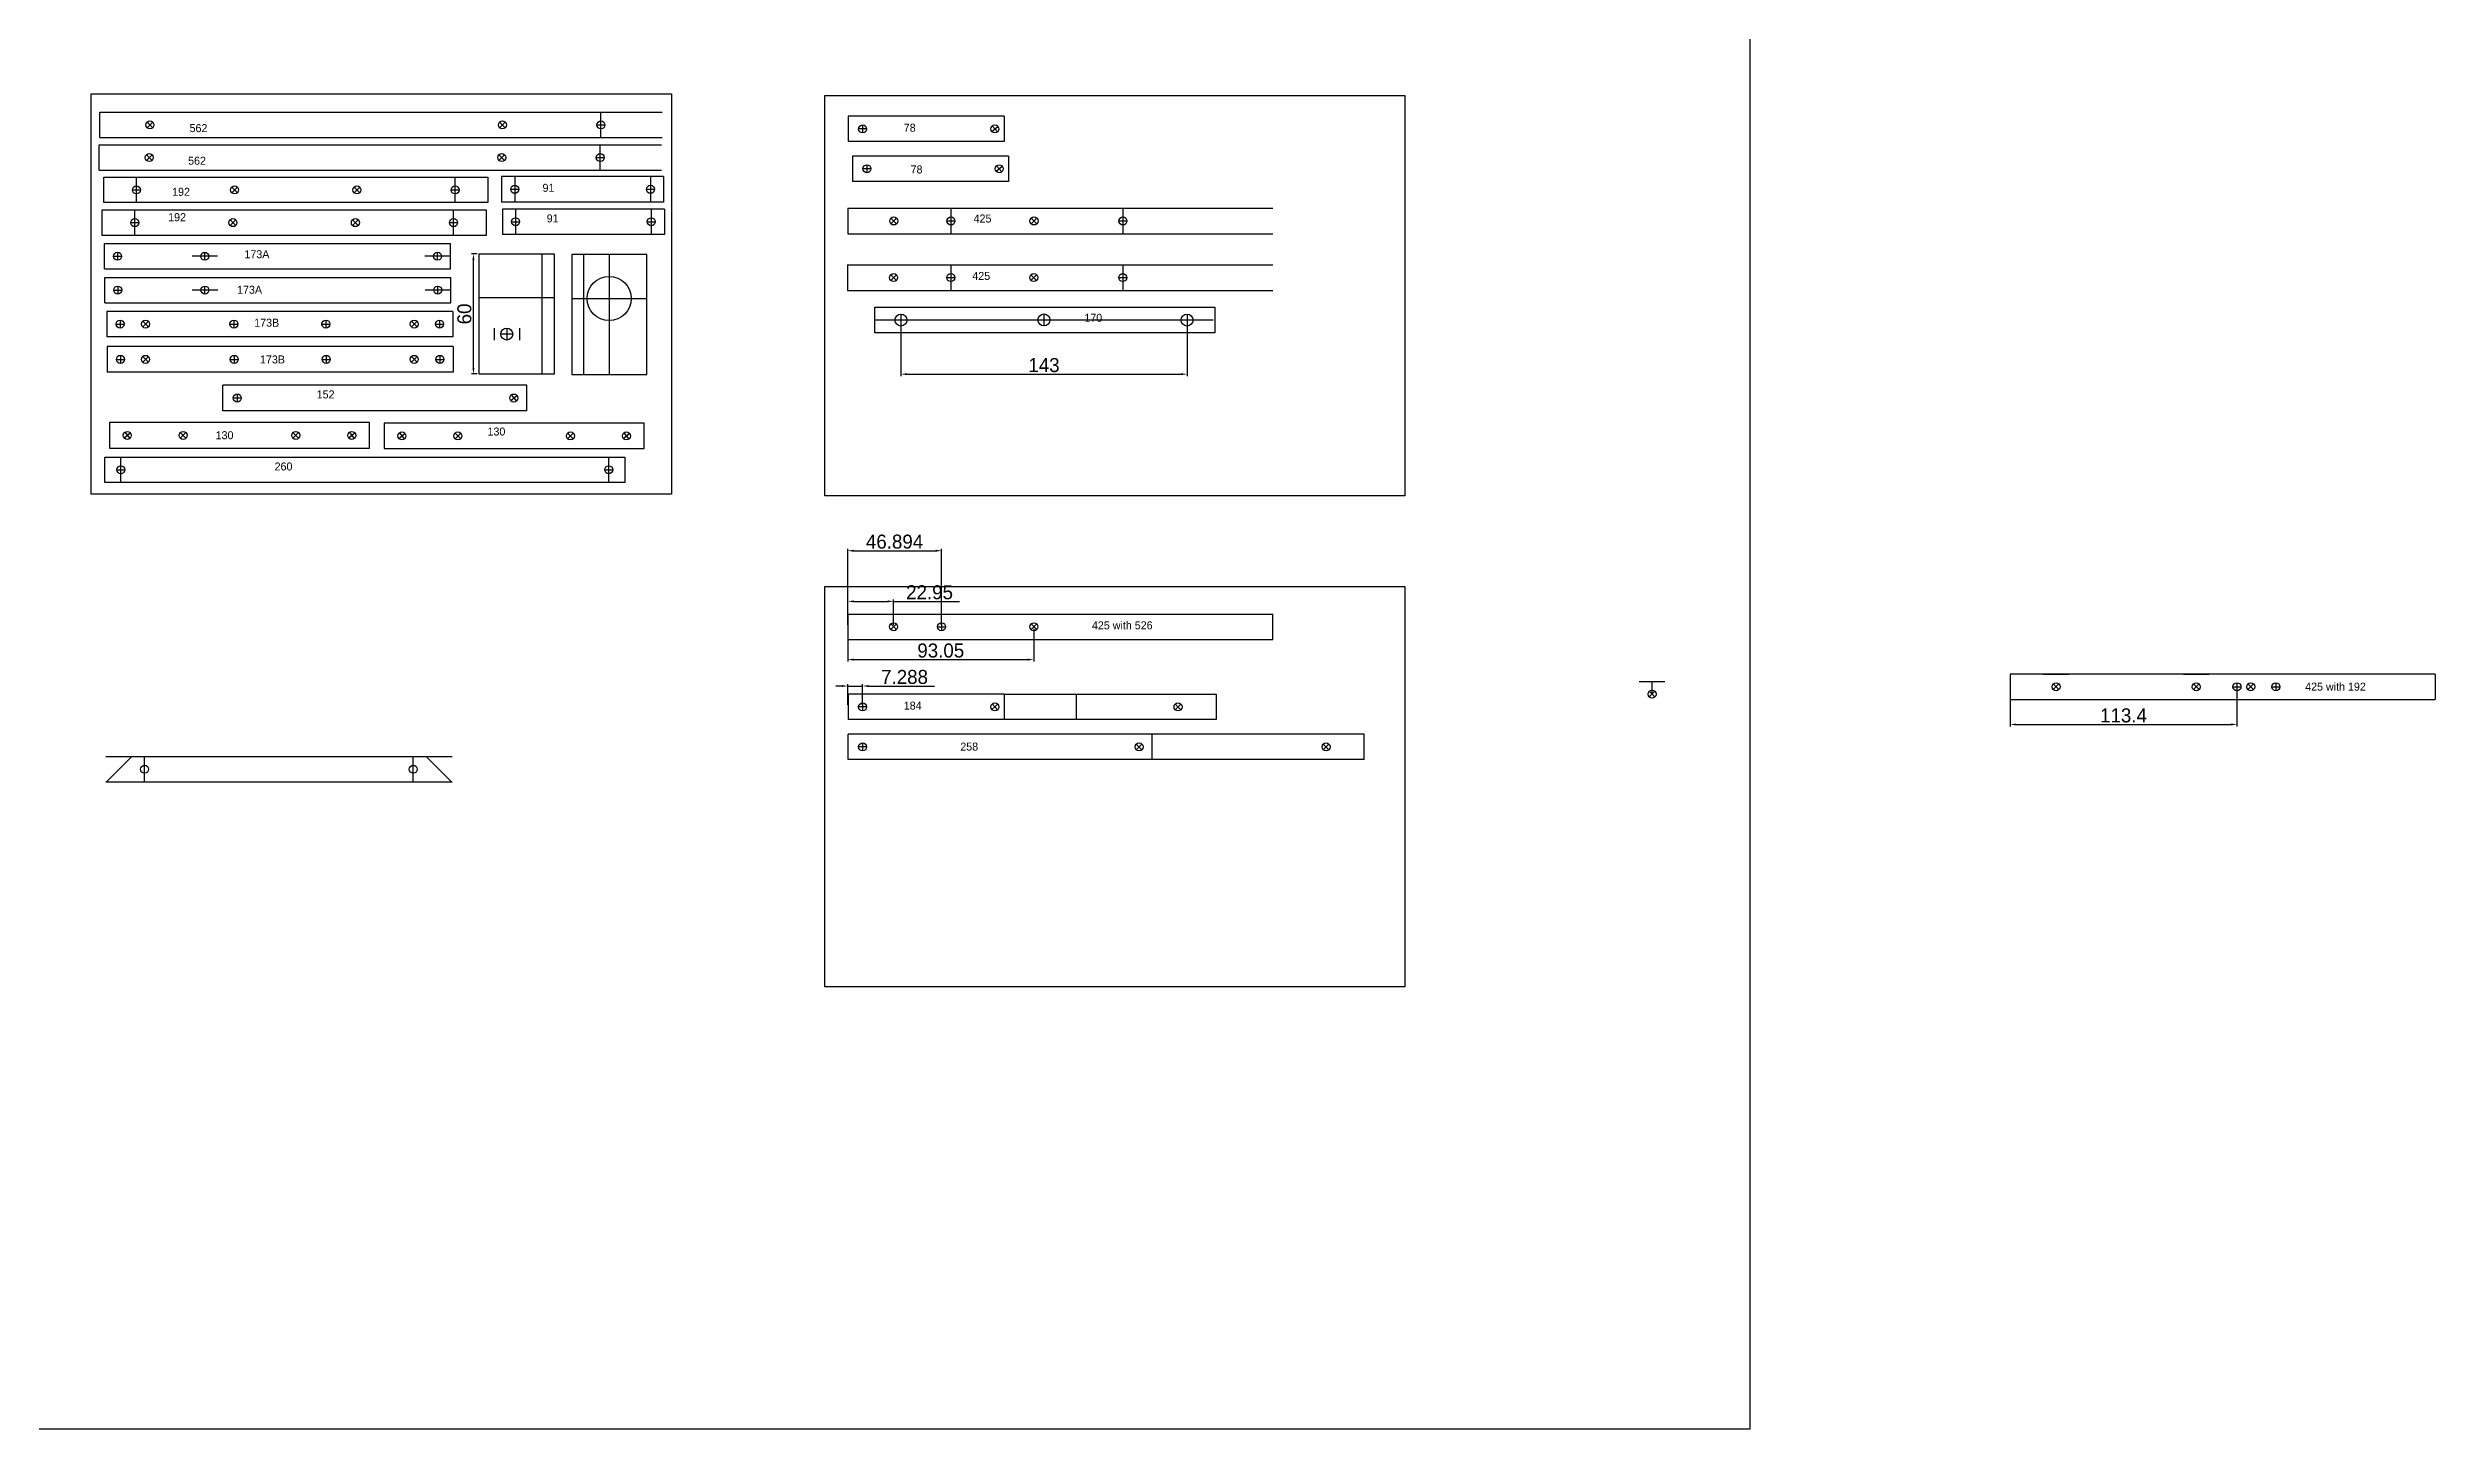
# Model space of a CAD drawing. Header units: millimetres. Extents: x -15418 to 43885, y -27590 to 23052.
# Drawn here: x 22939 to 24132, y -5202 to -4512 of the extents above; entities that cross this region are included whole.
import ezdxf

# ---------------------------------------------------------------- set-up
doc = ezdxf.new("R2010")
doc.units = ezdxf.units.MM
doc.header["$LTSCALE"] = 0.5
doc.layers.get('Defpoints').update_dxf_attribs({"color": 4})
doc.layers.add('Layer1', color=1, linetype='Continuous')
doc.layers.add('Layer4', color=6, linetype='Continuous')
doc.layers.add('Layer9', color=3, linetype='Continuous', lineweight=5)
doc.dimstyles.new('ISO-25', dxfattribs={"dimtxt": 7, "dimasz": 3, "dimexe": 1, "dimexo": 1, "dimgap": 1, "dimtad": 1, "dimtoh": 1, "dimdec": 3, "dimdsep": 46, "dimtxsty": 'Standard', "dimcen": 2.5, "dimadec": 0, "dimazin": 0, "dimtfac": 1, "dimtdec": 3, "dimtmove": 0, "dimatfit": 3, "dimfxl": 1, "dimarcsym": 1})

# ---------------------------------------------------------------- blocks, each defined once
blk = doc.blocks.new('*D123')
at = {"layer": 'Defpoints', "color": 0, "transparency": 16777216}
for p in [(23151.5, -4614.9), (23154.4, -4614.9), (23154.4, -4674.9)]:
    blk.add_point(p, dxfattribs=at)
at = {"layer": 'Layer1', "color": 0, "lineweight": -2, "transparency": 16777216}
for p, q in [((23153.4, -4614.9), (23150.5, -4614.9)), ((23151.5, -4671.9), (23151.5, -4617.9)), ((23153.4, -4674.9), (23150.5, -4674.9))]:
    blk.add_line(p, q, dxfattribs=at)
at = {"layer": 'Layer1', "color": 0, "transparency": 16777216}
for points in [[(23151, -4617.9), (23152, -4617.9), (23151.5, -4614.9)], [(23151, -4671.9), (23152, -4671.9), (23151.5, -4674.9)]]:
    blk.add_solid(points, dxfattribs=at)
at = {"layer": 'Layer1', "color": 0, "transparency": 16777216, "insert": (23147, -4644.9), "char_height": 7, "attachment_point": 5, "rotation": 90}
blk.add_mtext('60', dxfattribs=at)
blk = doc.blocks.new('*D181')
at = {"layer": 'Defpoints', "color": 0, "lineweight": -2, "transparency": 16777216}
for p, q in [((23365.2, -4648.9), (23365.2, -4676)), ((23508.2, -4648.9), (23508.2, -4676)), ((23368.2, -4675), (23505.2, -4675))]:
    blk.add_line(p, q, dxfattribs=at)
at = {"layer": 'Defpoints', "color": 0, "transparency": 16777216}
for p in [(23365.2, -4647.9), (23508.2, -4647.9), (23508.2, -4675)]:
    blk.add_point(p, dxfattribs=at)
for points in [[(23368.2, -4674.5), (23368.2, -4675.5), (23365.2, -4675)], [(23505.2, -4674.5), (23505.2, -4675.5), (23508.2, -4675)]]:
    blk.add_solid(points, dxfattribs=at)
at = {"layer": 'Defpoints', "color": 0, "transparency": 16777216, "insert": (23436.7, -4670.5), "char_height": 7, "attachment_point": 5}
blk.add_mtext('143', dxfattribs=at)
blk = doc.blocks.new('*D188')
at = {"layer": 'Defpoints', "color": 0, "transparency": 16777216}
for p in [(23919.6, -4831.2), (24033, -4831.2), (24033, -4850)]:
    blk.add_point(p, dxfattribs=at)
at = {"layer": 'Layer1', "color": 0, "lineweight": -2, "transparency": 16777216}
for p, q in [((23919.6, -4832.2), (23919.6, -4851)), ((24033, -4832.2), (24033, -4851)), ((23922.6, -4850), (24030, -4850))]:
    blk.add_line(p, q, dxfattribs=at)
at = {"layer": 'Layer1', "color": 0, "transparency": 16777216}
for points in [[(23922.6, -4849.5), (23922.6, -4850.5), (23919.6, -4850)], [(24030, -4849.5), (24030, -4850.5), (24033, -4850)]]:
    blk.add_solid(points, dxfattribs=at)
at = {"layer": 'Layer1', "color": 0, "transparency": 16777216, "insert": (23976.3, -4845.5), "char_height": 7, "attachment_point": 5}
blk.add_mtext('113.4', dxfattribs=at)
blk = doc.blocks.new('*D210')
at = {"layer": 'Defpoints', "color": 0, "transparency": 16777216}
for p in [(23361.5, -4788.5), (23338.6, -4801.2), (23361.5, -4801.2)]:
    blk.add_point(p, dxfattribs=at)
at = {"layer": 'Layer9', "color": 0, "lineweight": -2, "transparency": 16777216}
for p, q in [((23338.6, -4800.2), (23338.6, -4787.5)), ((23341.6, -4788.5), (23358.5, -4788.5)), ((23361.5, -4800.2), (23361.5, -4787.5)), ((23361.5, -4788.5), (23394.5, -4788.5))]:
    blk.add_line(p, q, dxfattribs=at)
at = {"layer": 'Layer9', "color": 0, "transparency": 16777216}
for points in [[(23341.6, -4788), (23341.6, -4789), (23338.6, -4788.5)], [(23358.5, -4788), (23358.5, -4789), (23361.5, -4788.5)]]:
    blk.add_solid(points, dxfattribs=at)
at = {"layer": 'Layer9', "color": 0, "transparency": 16777216, "insert": (23379.5, -4784), "char_height": 7, "attachment_point": 5}
blk.add_mtext('22.95', dxfattribs=at)
blk = doc.blocks.new('*D211')
at = {"layer": 'Defpoints', "color": 0, "transparency": 16777216}
for p in [(23338.6, -4801.2), (23431.6, -4801.2), (23431.6, -4817.6)]:
    blk.add_point(p, dxfattribs=at)
at = {"layer": 'Layer9', "color": 0, "lineweight": -2, "transparency": 16777216}
for p, q in [((23338.6, -4802.2), (23338.6, -4818.6)), ((23431.6, -4802.2), (23431.6, -4818.6)), ((23341.6, -4817.6), (23428.6, -4817.6))]:
    blk.add_line(p, q, dxfattribs=at)
at = {"layer": 'Layer9', "color": 0, "transparency": 16777216}
for points in [[(23341.6, -4817.1), (23341.6, -4818.1), (23338.6, -4817.6)], [(23428.6, -4817.1), (23428.6, -4818.1), (23431.6, -4817.6)]]:
    blk.add_solid(points, dxfattribs=at)
at = {"layer": 'Layer9', "color": 0, "transparency": 16777216, "insert": (23385.1, -4813.1), "char_height": 7, "attachment_point": 5}
blk.add_mtext('93.05', dxfattribs=at)
blk = doc.blocks.new('*D212')
at = {"layer": 'Defpoints', "color": 0, "transparency": 16777216}
for p in [(23385.5, -4763.2), (23338.6, -4801.2), (23385.5, -4801.2)]:
    blk.add_point(p, dxfattribs=at)
at = {"layer": 'Layer9', "color": 0, "lineweight": -2, "transparency": 16777216}
for p, q in [((23338.6, -4800.2), (23338.6, -4762.2)), ((23341.6, -4763.2), (23382.5, -4763.2)), ((23385.5, -4800.2), (23385.5, -4762.2))]:
    blk.add_line(p, q, dxfattribs=at)
at = {"layer": 'Layer9', "color": 0, "transparency": 16777216}
for points in [[(23341.6, -4762.7), (23341.6, -4763.7), (23338.6, -4763.2)], [(23382.5, -4762.7), (23382.5, -4763.7), (23385.5, -4763.2)]]:
    blk.add_solid(points, dxfattribs=at)
at = {"layer": 'Layer9', "color": 0, "transparency": 16777216, "insert": (23362, -4758.7), "char_height": 7, "attachment_point": 5}
blk.add_mtext('46.894', dxfattribs=at)
blk = doc.blocks.new('*D215')
at = {"layer": 'Defpoints', "color": 0, "transparency": 16777216}
for p in [(23346, -4830.8), (23338.7, -4841.2), (23346, -4841.2)]:
    blk.add_point(p, dxfattribs=at)
at = {"layer": 'Layer9', "color": 0, "lineweight": -2, "transparency": 16777216}
for p, q in [((23335.7, -4830.8), (23332.7, -4830.8)), ((23338.7, -4840.2), (23338.7, -4829.8)), ((23338.7, -4830.8), (23346, -4830.8)), ((23346, -4840.2), (23346, -4829.8)), ((23349, -4830.8), (23382, -4830.8))]:
    blk.add_line(p, q, dxfattribs=at)
at = {"layer": 'Layer9', "color": 0, "transparency": 16777216}
for points in [[(23335.7, -4830.3), (23335.7, -4831.3), (23338.7, -4830.8)], [(23349, -4830.3), (23349, -4831.3), (23346, -4830.8)]]:
    blk.add_solid(points, dxfattribs=at)
at = {"layer": 'Layer9', "color": 0, "transparency": 16777216, "insert": (23367, -4826.3), "char_height": 7, "attachment_point": 5}
blk.add_mtext('7.288', dxfattribs=at)

msp = doc.modelspace()

# ---------------------------------------------------------------- linework, layer by layer
at = {"layer": 'Layer1', "transparency": 33554661}
for p, q in [((22960.4956, -4535.0137), (23250.4956, -4535.0137)), ((22960.4956, -4735.0137), (22960.4956, -4535.0137)), ((22964.8185, -4544.1175), (23245.8185, -4544.1175)), ((22964.8185, -4556.8175), (22964.8185, -4544.1175)), ((23215.2264, -4556.8175), (23215.2264, -4544.1175)), ((23250.4956, -4535.0137), (23250.4956, -4735.0137)), ((23327.1477, -4535.7843), (23617.1477, -4535.7843)), ((23327.1477, -4735.7843), (23327.1477, -4535.7843)), ((23416.7358, -4546.1187), (23338.7358, -4546.1187)), ((23338.7358, -4546.1187), (23338.7358, -4558.8187)), ((23416.7358, -4546.1187), (23416.7358, -4558.8187)), ((23617.1477, -4535.7843), (23617.1477, -4735.7843)), ((22964.8185, -4556.8175), (23245.8185, -4556.8175)), ((22988.4043, -4549.0532), (22991.2327, -4551.8817)), ((22988.4043, -4551.8817), (22991.2327, -4549.0532)), ((23164.5543, -4549.0532), (23167.3827, -4551.8817)), ((23164.5543, -4551.8817), (23167.3827, -4549.0532)), ((23213.2264, -4550.4675), (23217.2264, -4550.4675)), ((23348.0242, -4552.4687), (23344.0242, -4552.4687)), ((23346.0242, -4550.4687), (23346.0242, -4554.4687)), ((23410.6137, -4553.7542), (23413.6779, -4551.1831)), ((23410.8602, -4550.9366), (23413.4314, -4554.0008)), ((22964.4823, -4560.3988), (23245.4823, -4560.3988)), ((22964.4823, -4573.0988), (22964.4823, -4560.3988)), ((22988.0681, -4565.3346), (22990.8965, -4568.163)), ((22988.0681, -4568.163), (22990.8965, -4565.3346)), ((23164.2181, -4565.3346), (23167.0465, -4568.163)), ((23164.2181, -4568.163), (23167.0465, -4565.3346)), ((23212.8902, -4566.7488), (23216.8902, -4566.7488)), ((23214.8902, -4573.0988), (23214.8902, -4560.3988)), ((23416.7358, -4558.8187), (23338.7358, -4558.8187)), ((23418.9158, -4566.0188), (23340.9158, -4566.0188)), ((23340.9158, -4566.0188), (23340.9158, -4578.7188)), ((23348.2042, -4570.3688), (23348.2042, -4574.3688)), ((23418.9158, -4566.0188), (23418.9158, -4578.7188)), ((22964.4823, -4573.0988), (23245.4823, -4573.0988)), ((22966.7022, -4589.2938), (22966.7022, -4576.5938)), ((22966.7022, -4576.5938), (23158.7022, -4576.5938)), ((22983.0466, -4589.2938), (22983.0466, -4576.5938)), ((23030.6958, -4581.5296), (23033.5242, -4584.358)), ((23030.6958, -4584.358), (23033.5242, -4581.5296)), ((23091.8801, -4581.5296), (23094.7085, -4584.358)), ((23091.8801, -4584.358), (23094.7085, -4581.5296)), ((23142.3577, -4589.2938), (23142.3577, -4576.5938)), ((23158.7022, -4576.5938), (23158.7022, -4589.2938)), ((23246.577, -4576.2962), (23165.577, -4576.2962)), ((23165.577, -4576.2962), (23165.577, -4588.9962)), ((23172.157, -4576.2962), (23172.157, -4588.9962)), ((23239.997, -4576.2962), (23239.997, -4588.9962)), ((23246.577, -4576.2962), (23246.577, -4588.9962)), ((23418.9158, -4578.7188), (23340.9158, -4578.7188)), ((23350.2042, -4572.3688), (23346.2042, -4572.3688)), ((23412.7937, -4573.6543), (23415.8579, -4571.0832)), ((23413.0402, -4570.8367), (23415.6114, -4573.9009)), ((22965.8909, -4605.6451), (22965.8909, -4592.9451)), ((22965.8909, -4592.9451), (23157.8909, -4592.9451)), ((23158.7022, -4589.2938), (22966.7022, -4589.2938)), ((22981.0466, -4582.9438), (22985.0466, -4582.9438)), ((22982.2353, -4605.6451), (22982.2353, -4592.9451)), ((23140.3577, -4582.9438), (23144.3577, -4582.9438)), ((23141.5465, -4605.6451), (23141.5465, -4592.9451)), ((23157.8909, -4592.9451), (23157.8909, -4605.6451)), ((23246.577, -4588.9962), (23165.577, -4588.9962)), ((23246.9963, -4592.4761), (23165.9963, -4592.4761)), ((23165.9963, -4592.4761), (23165.9963, -4605.1761)), ((23170.157, -4582.6462), (23174.157, -4582.6462)), ((23172.5763, -4592.4761), (23172.5763, -4605.1761)), ((23237.997, -4582.6462), (23241.997, -4582.6462)), ((23240.4163, -4592.4761), (23240.4163, -4605.1761)), ((23246.9963, -4592.4761), (23246.9963, -4605.1761)), ((23338.6542, -4592.1116), (23551.1542, -4592.1116)), ((23338.6542, -4592.1116), (23338.6542, -4604.8116)), ((23390.2042, -4592.1116), (23390.2042, -4604.8116)), ((23476.1542, -4592.1116), (23476.1542, -4604.8116)), ((23157.8909, -4605.6451), (22965.8909, -4605.6451)), ((22980.2353, -4599.2951), (22984.2353, -4599.2951)), ((23029.8846, -4597.8809), (23032.713, -4600.7093)), ((23029.8846, -4600.7093), (23032.713, -4597.8809)), ((23091.0688, -4597.8809), (23093.8973, -4600.7093)), ((23091.0688, -4600.7093), (23093.8973, -4597.8809)), ((23139.5465, -4599.2951), (23143.5465, -4599.2951)), ((23246.9963, -4605.1761), (23165.9963, -4605.1761)), ((23170.5763, -4598.8261), (23174.5763, -4598.8261)), ((23238.4163, -4598.8261), (23242.4163, -4598.8261)), ((23338.6542, -4604.8116), (23551.1542, -4604.8116)), ((23360.19, -4597.0474), (23363.0184, -4599.8758)), ((23360.19, -4599.8758), (23363.0184, -4597.0474)), ((23388.2042, -4598.4616), (23392.2042, -4598.4616)), ((23430.29, -4597.0474), (23433.1184, -4599.8758)), ((23430.29, -4599.8758), (23433.1184, -4597.0474)), ((23474.1542, -4598.4616), (23478.1542, -4598.4616)), ((22967.0924, -4609.746), (23140.0924, -4609.746)), ((22967.0924, -4622.446), (22967.0924, -4609.746)), ((22971.6174, -4616.096), (22975.6174, -4616.096)), ((22973.6174, -4614.096), (22973.6174, -4618.096)), ((23023.5674, -4616.096), (23010.8674, -4616.096)), ((23017.2174, -4618.096), (23017.2174, -4614.096)), ((23139.9174, -4616.096), (23127.2174, -4616.096)), ((23133.5674, -4618.096), (23133.5674, -4614.096)), ((23140.0924, -4622.446), (23140.0924, -4609.746)), ((23154.4031, -4614.9264), (23191.9031, -4614.9264)), ((23154.4031, -4674.9264), (23154.4031, -4614.9264)), ((23185.9031, -4674.9264), (23185.9031, -4614.9264)), ((23191.9031, -4614.9264), (23191.9031, -4674.9264)), ((23238.1079, -4615.185), (23200.6079, -4615.185)), ((23200.6079, -4615.185), (23200.6079, -4675.185)), ((23206.6079, -4675.185), (23206.6079, -4615.185)), ((23219.3579, -4615.185), (23219.3579, -4675.185)), ((23238.1079, -4675.185), (23238.1079, -4615.185)), ((22967.0924, -4622.446), (23140.0924, -4622.446)), ((22967.1874, -4626.6432), (23140.1874, -4626.6432)), ((22967.1874, -4639.3432), (22967.1874, -4626.6432)), ((23140.1874, -4639.3432), (23140.1874, -4626.6432)), ((23338.5655, -4620.4145), (23551.0655, -4620.4145)), ((23338.5655, -4620.4145), (23338.5655, -4633.1145)), ((23360.1013, -4625.3503), (23362.9297, -4628.1787)), ((23360.1013, -4628.1787), (23362.9297, -4625.3503)), ((23388.1155, -4626.7645), (23392.1155, -4626.7645)), ((23390.1155, -4620.4145), (23390.1155, -4633.1145)), ((23430.2013, -4625.3503), (23433.0297, -4628.1787)), ((23430.2013, -4628.1787), (23433.0297, -4625.3503)), ((23474.0655, -4626.7645), (23478.0655, -4626.7645)), ((23476.0655, -4620.4145), (23476.0655, -4633.1145)), ((22967.1874, -4639.3432), (23140.1874, -4639.3432)), ((22971.7124, -4632.9932), (22975.7124, -4632.9932)), ((22973.7124, -4630.9932), (22973.7124, -4634.9932)), ((23023.6624, -4632.9932), (23010.9624, -4632.9932)), ((23017.3124, -4634.9932), (23017.3124, -4630.9932)), ((23140.0124, -4632.9932), (23127.3124, -4632.9932)), ((23133.6624, -4634.9932), (23133.6624, -4630.9932)), ((23191.9031, -4636.9264), (23154.4031, -4636.9264)), ((23200.6079, -4637.185), (23238.1079, -4637.185)), ((23338.5655, -4633.1145), (23551.0655, -4633.1145)), ((23352.1573, -4641.5758), (23522.1573, -4641.5758)), ((23352.1573, -4654.2758), (23352.1573, -4641.5758)), ((23522.1573, -4641.5758), (23522.1573, -4654.2758)), ((23141.25, -4643.6584), (22968.25, -4643.6584)), ((22968.25, -4643.6584), (22968.25, -4656.3584)), ((22972.9, -4650.0084), (22976.9, -4650.0084)), ((22974.9, -4648.0084), (22974.9, -4652.0084)), ((22986.1858, -4648.5942), (22989.0142, -4651.4226)), ((22986.1858, -4651.4226), (22989.0142, -4648.5942)), ((23029.75, -4650.0084), (23033.75, -4650.0084)), ((23031.75, -4648.0084), (23031.75, -4652.0084)), ((23075.75, -4650.0084), (23079.75, -4650.0084)), ((23077.75, -4648.0084), (23077.75, -4652.0084)), ((23120.4858, -4648.5942), (23123.3142, -4651.4226)), ((23120.4858, -4651.4226), (23123.3142, -4648.5942)), ((23132.6, -4650.0084), (23136.6, -4650.0084)), ((23134.6, -4648.0084), (23134.6, -4652.0084)), ((23141.25, -4643.6584), (23141.25, -4656.3584)), ((23161.8031, -4651.9264), (23161.8031, -4657.9264)), ((23168.1531, -4651.9264), (23168.1531, -4657.9264)), ((23174.5031, -4651.9264), (23174.5031, -4657.9264)), ((23352.1573, -4647.9258), (23521.2291, -4647.9258)), ((23365.1932, -4644.9658), (23365.1932, -4650.9658)), ((23436.6932, -4644.9258), (23436.6932, -4650.9258)), ((23508.1932, -4644.9658), (23508.1932, -4650.9658)), ((23141.25, -4656.3584), (22968.25, -4656.3584)), ((23141.4162, -4661.2328), (22968.4162, -4661.2328)), ((22968.4162, -4661.2328), (22968.4162, -4673.9328)), ((22975.0662, -4665.5828), (22975.0662, -4669.5828)), ((23031.9162, -4665.5828), (23031.9162, -4669.5828)), ((23077.9162, -4665.5828), (23077.9162, -4669.5828)), ((23134.7662, -4665.5828), (23134.7662, -4669.5828)), ((23141.4162, -4661.2328), (23141.4162, -4673.9328)), ((23171.1531, -4654.9264), (23165.1531, -4654.9264)), ((23522.1573, -4654.2758), (23352.1573, -4654.2758)), ((23141.4162, -4673.9328), (22968.4162, -4673.9328)), ((22973.0662, -4667.5828), (22977.0662, -4667.5828)), ((22986.1858, -4666.1685), (22989.0142, -4668.997)), ((22986.1858, -4668.997), (22989.0142, -4666.1685)), ((23029.9162, -4667.5828), (23033.9162, -4667.5828)), ((23075.9162, -4667.5828), (23079.9162, -4667.5828)), ((23120.4858, -4666.1685), (23123.3142, -4668.997)), ((23120.4858, -4668.997), (23123.3142, -4666.1685)), ((23132.7662, -4667.5828), (23136.7662, -4667.5828)), ((23191.9031, -4674.9264), (23154.4031, -4674.9264)), ((23200.6079, -4675.185), (23238.1079, -4675.185)), ((23178.1671, -4680.5582), (23026.1671, -4680.5582)), ((23026.1671, -4693.2582), (23026.1671, -4680.5582)), ((23035.4548, -4686.9082), (23031.4548, -4686.9082)), ((23033.4548, -4684.9082), (23033.4548, -4688.9082)), ((23170.165, -4688.1938), (23173.2292, -4685.6226)), ((23170.4115, -4685.3761), (23172.9826, -4688.4403)), ((23178.1671, -4693.2582), (23178.1671, -4680.5582)), ((23099.5622, -4699.2171), (22969.5622, -4699.2171)), ((22969.5622, -4699.2171), (22969.5622, -4711.9171)), ((23178.1671, -4693.2582), (23026.1671, -4693.2582)), ((23099.5622, -4711.9171), (23099.5622, -4699.2171)), ((23236.8638, -4699.5047), (23106.8638, -4699.5047)), ((23106.8638, -4699.5047), (23106.8638, -4712.2047)), ((23236.8638, -4712.2047), (23236.8638, -4699.5047)), ((22969.5622, -4711.9171), (23099.5622, -4711.9171)), ((22976.9301, -4706.8527), (22979.9943, -4704.2816)), ((22977.1766, -4704.0351), (22979.7477, -4707.0992)), ((23007.8264, -4704.1529), (23004.998, -4706.9814)), ((23004.998, -4704.1529), (23007.8264, -4706.9814)), ((23061.298, -4704.1529), (23064.1264, -4706.9814)), ((23064.1264, -4704.1529), (23061.298, -4706.9814)), ((23089.1301, -4706.8527), (23092.1943, -4704.2816)), ((23089.3766, -4704.0351), (23091.9477, -4707.0992)), ((23106.8638, -4712.2047), (23236.8638, -4712.2047)), ((23114.2318, -4707.1403), (23117.2959, -4704.5691)), ((23114.4783, -4704.3226), (23117.0494, -4707.3868)), ((23145.1281, -4704.4405), (23142.2996, -4707.2689)), ((23142.2996, -4704.4405), (23145.1281, -4707.2689)), ((23198.5996, -4704.4405), (23201.4281, -4707.2689)), ((23201.4281, -4704.4405), (23198.5996, -4707.2689)), ((23226.4318, -4707.1403), (23229.4959, -4704.5691)), ((23226.6783, -4704.3226), (23229.2494, -4707.3868)), ((22967.199, -4729.1003), (22967.199, -4716.4003)), ((22967.199, -4716.4003), (23227.199, -4716.4003)), ((22973.2584, -4722.7503), (22977.2584, -4722.7503)), ((22975.2584, -4729.1003), (22975.2584, -4716.4003)), ((22975.2584, -4722.7503), (22977.2584, -4722.7503)), ((23217.1395, -4722.7503), (23221.1395, -4722.7503)), ((23219.1395, -4729.1003), (23219.1395, -4716.4003)), ((23227.199, -4716.4003), (23227.199, -4729.1003)), ((23250.4956, -4735.0137), (22960.4956, -4735.0137)), ((23227.199, -4729.1003), (22967.199, -4729.1003)), ((23617.1477, -4735.7843), (23327.1477, -4735.7843)), ((23327.1477, -4781.0541), (23617.1477, -4781.0541)), ((23327.1477, -4981.0541), (23327.1477, -4781.0541)), ((23617.1477, -4781.0541), (23617.1477, -4981.0541)), ((23338.5783, -4794.8406), (23551.0783, -4794.8406)), ((23338.5783, -4794.8406), (23338.5783, -4807.5406)), ((23355.1783, -4794.8406), (23367.8783, -4794.8406)), ((23425.2783, -4794.8406), (23437.9783, -4794.8406)), ((23551.0783, -4807.5406), (23551.0783, -4794.8406)), ((23338.5783, -4807.5406), (23551.0783, -4807.5406)), ((23360.1141, -4799.7764), (23362.9425, -4802.6048)), ((23360.1141, -4802.6048), (23362.9425, -4799.7764)), ((23383.4723, -4801.1906), (23387.4723, -4801.1906)), ((23385.4723, -4799.1906), (23385.4723, -4803.1906)), ((23430.2141, -4799.7764), (23433.0425, -4802.6048)), ((23430.2141, -4802.6048), (23433.0425, -4799.7764)), ((23734.2783, -4828.4906), (23746.9783, -4828.4906)), ((23740.6283, -4834.8406), (23740.6283, -4828.4906)), ((24132.1173, -4824.8389), (23919.6173, -4824.8389)), ((23919.6173, -4824.8389), (23919.6173, -4837.5389)), ((23936.2173, -4824.8389), (23948.9173, -4824.8389)), ((23941.1531, -4829.7747), (23943.9815, -4832.6031)), ((23941.1531, -4832.6031), (23943.9815, -4829.7747)), ((24006.3173, -4824.8389), (24019.0173, -4824.8389)), ((24011.2531, -4829.7747), (24014.0815, -4832.6031)), ((24011.2531, -4832.6031), (24014.0815, -4829.7747)), ((24031.0173, -4831.1889), (24035.0173, -4831.1889)), ((24033.0173, -4829.1889), (24033.0173, -4833.1889)), ((24038.4531, -4829.7747), (24041.2815, -4832.6031)), ((24038.4531, -4832.6031), (24041.2815, -4829.7747)), ((24050.4617, -4831.1889), (24054.4617, -4831.1889)), ((24052.4617, -4829.1889), (24052.4617, -4833.1889)), ((24132.1173, -4824.8389), (24132.1173, -4837.5389)), ((23416.7358, -4834.8507), (23338.7358, -4834.8507)), ((23338.7358, -4834.8507), (23338.7358, -4847.5507)), ((23348.0242, -4841.2007), (23344.0242, -4841.2007)), ((23346.0242, -4839.2007), (23346.0242, -4843.2007)), ((23410.6137, -4842.4863), (23413.6779, -4839.9152)), ((23410.8602, -4839.6686), (23413.4314, -4842.7328)), ((23416.7358, -4834.8507), (23416.7358, -4847.5507)), ((23416.7358, -4834.8507), (23522.7358, -4834.8507)), ((23452.7358, -4834.8507), (23452.7358, -4847.5507)), ((23505.1, -4839.7865), (23502.2716, -4842.6149)), ((23502.2716, -4839.7865), (23505.1, -4842.6149)), ((23522.7358, -4834.8507), (23522.7358, -4847.5507)), ((23742.0425, -4833.4264), (23739.2141, -4836.2548)), ((23742.0425, -4836.2548), (23739.2141, -4833.4264)), ((23919.6173, -4837.5389), (24132.1173, -4837.5389)), ((23416.7358, -4847.5507), (23338.7358, -4847.5507)), ((23596.7358, -4854.8507), (23338.7358, -4854.8507)), ((23338.7358, -4867.5507), (23338.7358, -4854.8507)), ((23522.7358, -4847.5507), (23416.7358, -4847.5507)), ((23490.7358, -4867.5507), (23490.7358, -4854.8507)), ((23596.7358, -4867.5507), (23596.7358, -4854.8507)), ((22967.8019, -4866.0389), (23140.8019, -4866.0389)), ((22968.1019, -4878.7389), (22980.8019, -4866.0389)), ((23140.5019, -4878.7389), (23127.8019, -4866.0389)), ((23596.7358, -4867.5507), (23338.7358, -4867.5507)), ((23348.0235, -4861.2007), (23344.0235, -4861.2007)), ((23346.0235, -4859.2007), (23346.0235, -4863.2007)), ((23485.68, -4859.7865), (23482.8516, -4862.6149)), ((23485.68, -4862.6149), (23482.8516, -4859.7865)), ((23579.1, -4859.7865), (23576.2716, -4862.6149)), ((23576.2716, -4859.7865), (23579.1, -4862.6149)), ((22967.8019, -4878.7389), (23140.8019, -4878.7389)), ((23617.1477, -4981.0541), (23327.1477, -4981.0541))]:
    msp.add_line(p, q, dxfattribs=at)
msp.add_lwpolyline([(21269.8088, -3532.3278), (23789.5195, -3532.3278), (23789.5195, -5202.1006), (21269.8088, -5202.1006)], close=True, dxfattribs=at)
for centre, radius in [((22989.8185, -4550.4675), 2), ((23165.9685, -4550.4675), 2), ((23215.2264, -4550.4675), 2), ((23346.0242, -4552.4687), 2), ((23412.1458, -4552.4687), 2), ((22989.4823, -4566.7488), 2), ((23165.6323, -4566.7488), 2), ((23214.8902, -4566.7488), 2), ((23348.2042, -4572.3688), 2), ((23414.3258, -4572.3688), 2), ((22983.0466, -4582.9438), 2), ((23032.11, -4582.9438), 2), ((23093.2943, -4582.9438), 2), ((23142.3577, -4582.9438), 2), ((23172.157, -4582.6462), 2), ((23239.997, -4582.6462), 2), ((22982.2353, -4599.2951), 2), ((23031.2988, -4599.2951), 2), ((23092.483, -4599.2951), 2), ((23141.5465, -4599.2951), 2), ((23172.5763, -4598.8261), 2), ((23240.4163, -4598.8261), 2), ((23361.6042, -4598.4616), 2), ((23390.2042, -4598.4616), 2), ((23431.7042, -4598.4616), 2), ((23476.1542, -4598.4616), 2), ((22973.6174, -4616.096), 2), ((23017.2174, -4616.096), 2), ((23133.5674, -4616.096), 2), ((23219.3579, -4637.185), 11), ((23361.5155, -4626.7645), 2), ((23390.1155, -4626.7645), 2), ((23431.6155, -4626.7645), 2), ((23476.0655, -4626.7645), 2), ((22973.7124, -4632.9932), 2), ((23017.3124, -4632.9932), 2), ((23133.6624, -4632.9932), 2), ((22974.9, -4650.0084), 2), ((22987.6, -4650.0084), 2), ((23031.75, -4650.0084), 2), ((23077.75, -4650.0084), 2), ((23121.9, -4650.0084), 2), ((23134.6, -4650.0084), 2), ((23168.1531, -4654.9264), 3), ((23365.1932, -4647.9658), 3), ((23436.6932, -4647.9258), 3), ((23508.1932, -4647.9658), 3), ((22975.0662, -4667.5828), 2), ((22987.6, -4667.5828), 2), ((23031.9162, -4667.5828), 2), ((23077.9162, -4667.5828), 2), ((23121.9, -4667.5828), 2), ((23134.7662, -4667.5828), 2), ((23033.4548, -4686.9082), 2), ((23171.6971, -4686.9082), 2), ((22978.4622, -4705.5671), 2), ((23006.4122, -4705.5671), 2), ((23062.7122, -4705.5671), 2), ((23090.6622, -4705.5671), 2), ((23115.7638, -4705.8547), 2), ((23143.7138, -4705.8547), 2), ((23200.0138, -4705.8547), 2), ((23227.9638, -4705.8547), 2), ((22975.2584, -4722.7503), 2), ((23219.1395, -4722.7503), 2), ((23361.5283, -4801.1906), 2), ((23385.4723, -4801.1906), 2), ((23431.6283, -4801.1906), 2), ((23740.6283, -4834.8406), 2), ((23942.5673, -4831.1889), 2), ((24012.6673, -4831.1889), 2), ((24033.0173, -4831.1889), 2), ((24039.8673, -4831.1889), 2), ((24052.4617, -4831.1889), 2), ((23346.0242, -4841.2007), 2), ((23412.1458, -4841.2007), 2), ((23503.6858, -4841.2007), 2), ((23346.0235, -4861.2007), 2), ((23484.2658, -4861.2007), 2), ((23577.6858, -4861.2007), 2)]:
    msp.add_circle(centre, radius, dxfattribs=at)
at = {"layer": 'Layer4', "transparency": 33554661}
for p, q in [((22987.1519, -4878.7389), (22987.1519, -4866.0389)), ((23121.4519, -4878.7389), (23121.4519, -4866.0389))]:
    msp.add_line(p, q, dxfattribs=at)
for centre in [(22987.1519, -4872.3889), (23121.4519, -4872.3889)]:
    msp.add_circle(centre, 2, dxfattribs=at)

# ---------------------------------------------------------------- texts
at = {"layer": 'Layer1', "transparency": 33554661, "char_height": 4, "attachment_point": 1}
for s, width, insert in [('562', 22.236291, (23009.6046, -4550.0627)), ('78', 15.417388, (23366.5987, -4549.8467)), ('562', 0.341075, (23008.8726, -4566.3625)), ('78', 7.537505, (23370.0247, -4570.7202)), ('192', 20.725753, (23000.8764, -4581.8934)), ('91', 12.815061, (23186.0467, -4579.8897)), ('192', 17.396579, (22998.9132, -4594.5632)), ('91', 14.951338, (23188.137, -4595.1621)), ('425', 13.287185, (23401.5091, -4595.225)), ('173A', 21.186595, (23037.0393, -4613.0641)), ('425', 12.215792, (23400.866, -4623.9073)), ('173A', 21.186595, (23033.3755, -4630.827)), ('173B', 15.722446, (23041.9195, -4647.2951)), ('170', 15.475535, (23456.8778, -4644.84)), ('173B', 15.722446, (23044.82, -4665.6385)), ('152', 28.436399, (23073.1564, -4683.0933)), ('130', 18.486198, (23158.5384, -4701.6567)), ('130', 19.855273, (23022.6407, -4703.5008)), ('260', 18.12169, (23052.1244, -4719.1066)), ('425 with 526', 79.554755, (23460.6538, -4798.4838)), ('425 with 192', 79.554755, (24067.0871, -4829.1081)), ('184', 15.417388, (23366.5987, -4838.5788)), ('258', 28.436399, (23394.8596, -4859.0556))]:
    msp.add_mtext_dynamic_manual_height_columns(s, width=width, gutter_width=20, heights=[0], dxfattribs=dict(at, insert=insert))

# ---------------------------------------------------------------- dimensions: what is measured, and where the dimension line sits
at = {"layer": 'Defpoints', "transparency": 33554661}
dim = msp.add_linear_dim(base=(23508.1932, -4675.0039), p1=(23365.1932, -4647.9258), p2=(23508.1932, -4647.9258), dimstyle='ISO-25', dxfattribs=at)
dim.commit()
dim.dimension.update_dxf_attribs({"geometry": '*D181', "text_midpoint": (23436.6932, -4670.5039)})
at = {"layer": 'Layer1', "transparency": 33554661}
dim = msp.add_linear_dim(base=(23151.5265, -4614.9264), p1=(23154.4031, -4674.9264), p2=(23154.4031, -4614.9264), angle=90, dimstyle='ISO-25', dxfattribs=at)
dim.commit()
dim.dimension.update_dxf_attribs({"geometry": '*D123', "text_midpoint": (23147.0265, -4644.9264)})
dim = msp.add_linear_dim(base=(24033.0173, -4849.9748), p1=(23919.6173, -4831.1889), p2=(24033.0173, -4831.1889), dimstyle='ISO-25', dxfattribs=at)
dim.commit()
dim.dimension.update_dxf_attribs({"geometry": '*D188', "text_midpoint": (23976.3173, -4845.4748)})
at = {"layer": 'Layer9', "transparency": 33554661}
for base, p1, p2, picture, middle in [((23385.4723, -4763.1727), (23338.5783, -4801.1906), (23385.4723, -4801.1906), '*D212', (23362.0253, -4758.6727)), ((23361.5283, -4788.454), (23338.5783, -4801.1906), (23361.5283, -4801.1906), '*D210', (23379.5283, -4783.954)), ((23431.6283, -4817.5671), (23338.5783, -4801.1906), (23431.6283, -4801.1906), '*D211', (23385.1033, -4813.0671)), ((23346.0242, -4830.8034), (23338.7358, -4841.2007), (23346.0242, -4841.2007), '*D215', (23367.0242, -4826.3034))]:
    dim = msp.add_linear_dim(base=base, p1=p1, p2=p2, dimstyle='ISO-25', dxfattribs=at)
    dim.commit()
    dim.dimension.update_dxf_attribs({"geometry": picture, "text_midpoint": middle})

doc.saveas('drawing.dxf')
